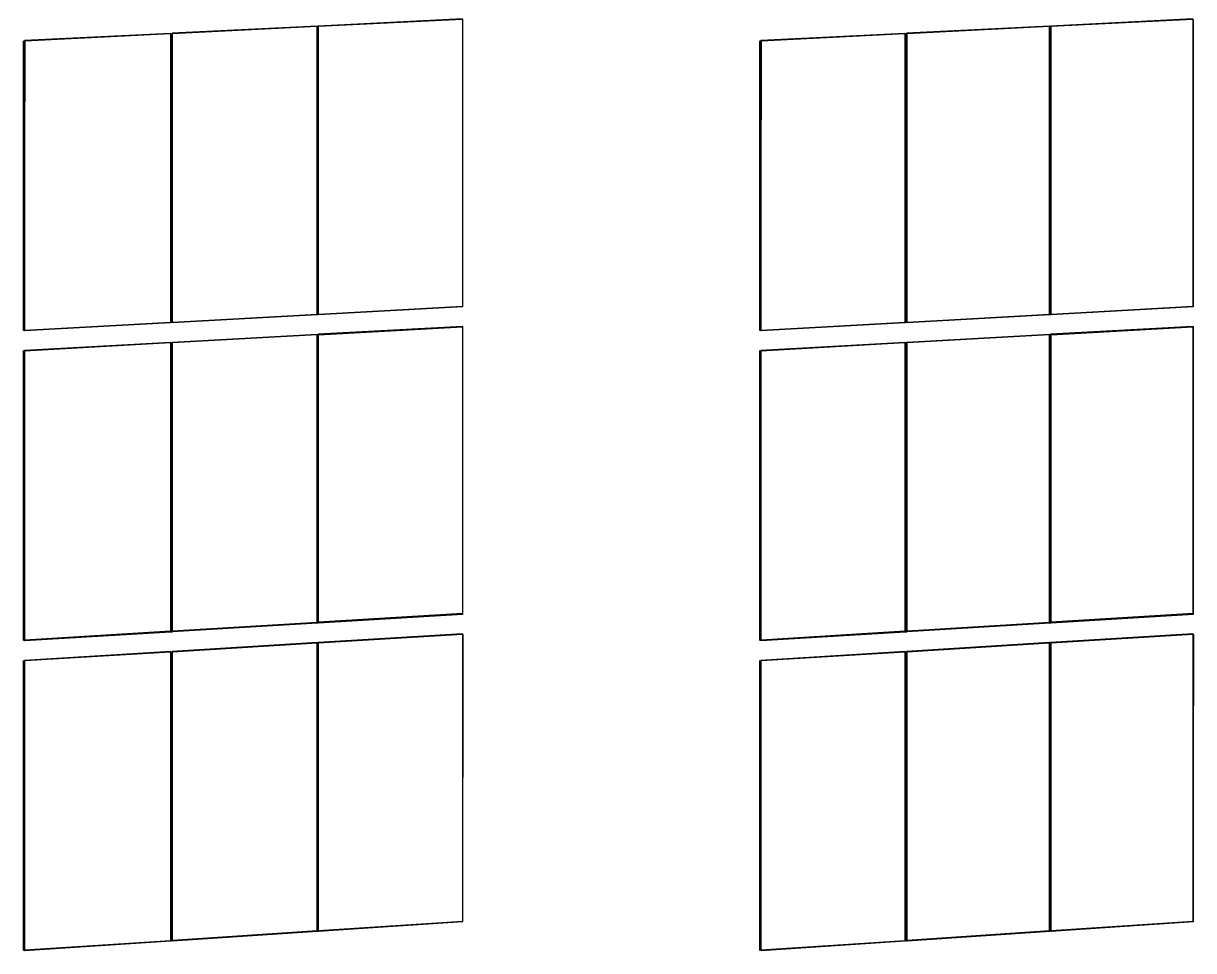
# Model space of a CAD drawing. Header units: inches. Extents: x -3457 to 3579, y -2730 to 2631.
# Drawn here: x -1633.7 to -1177.6, y -1433.9 to -1072.5 of the extents above; entities that cross this region are included whole.
import ezdxf

# ---------------------------------------------------------------- set-up
doc = ezdxf.new("R2010")
doc.units = ezdxf.units.IN
doc.header["$MEASUREMENT"] = 0

msp = doc.modelspace()

# ---------------------------------------------------------------- linework, layer by layer
for p, q in [((-1462.55, -1070.7), (-1518.82, -1073.5)), ((-1462.55, -1070.88), (-1518.64, -1073.67)), ((-1462.55, -1070.88), (-1462.55, -1182.69)), ((-1462.36, -1182.88), (-1462.36, -1070.87)), ((-1177.86, -1070.7), (-1233.39, -1073.5)), ((-1177.86, -1070.88), (-1233.16, -1073.67)), ((-1177.86, -1070.88), (-1177.86, -1182.69)), ((-1177.62, -1182.88), (-1177.62, -1070.87)), ((-1519.21, -1073.51), (-1575.69, -1076.32)), ((-1519.21, -1073.7), (-1575.51, -1076.49)), ((-1519.12, -1073.51), (-1519.21, -1073.51)), ((-1519.21, -1073.7), (-1519.21, -1073.51)), ((-1519.21, -1073.51), (-1519.12, -1073.6)), ((-1519.12, -1073.69), (-1519.21, -1073.7)), ((-1519.21, -1185.79), (-1519.21, -1073.7)), ((-1519.12, -1073.51), (-1519.12, -1073.6)), ((-1519.12, -1073.51), (-1518.93, -1073.68)), ((-1519.12, -1073.6), (-1519.03, -1073.69)), ((-1519.12, -1073.6), (-1519.12, -1073.69)), ((-1519.12, -1073.69), (-1519.12, -1185.79)), ((-1519.03, -1073.69), (-1519.12, -1073.69)), ((-1518.93, -1073.68), (-1519.03, -1073.69)), ((-1519.03, -1185.88), (-1519.03, -1073.69)), ((-1518.64, -1073.67), (-1518.93, -1073.68)), ((-1518.93, -1185.98), (-1518.93, -1073.68)), ((-1518.82, -1073.5), (-1518.82, -1185.77)), ((-1518.82, -1073.5), (-1518.64, -1073.67)), ((-1518.64, -1185.76), (-1518.64, -1073.67)), ((-1233.78, -1073.51), (-1289.5, -1076.32)), ((-1233.78, -1073.7), (-1289.28, -1076.49)), ((-1233.68, -1073.51), (-1233.78, -1073.51)), ((-1233.78, -1073.7), (-1233.78, -1073.51)), ((-1233.78, -1073.51), (-1233.68, -1073.58)), ((-1233.68, -1073.69), (-1233.78, -1073.7)), ((-1233.78, -1185.79), (-1233.78, -1073.7)), ((-1233.68, -1073.51), (-1233.68, -1073.58)), ((-1233.68, -1073.51), (-1233.45, -1073.68)), ((-1233.68, -1073.58), (-1233.55, -1073.69)), ((-1233.68, -1073.58), (-1233.68, -1073.69)), ((-1233.68, -1073.69), (-1233.68, -1185.79)), ((-1233.55, -1073.69), (-1233.68, -1073.69)), ((-1233.45, -1073.68), (-1233.55, -1073.69)), ((-1233.55, -1185.9), (-1233.55, -1073.69)), ((-1233.16, -1073.67), (-1233.45, -1073.68)), ((-1233.45, -1185.98), (-1233.45, -1073.68)), ((-1233.39, -1073.5), (-1233.39, -1185.77)), ((-1233.39, -1073.5), (-1233.16, -1073.67)), ((-1233.16, -1185.76), (-1233.16, -1073.67)), ((-1633.65, -1192.07), (-1633.65, -1079.2)), ((-1633.65, -1079.2), (-1633.48, -1079.37)), ((-1633.25, -1079.36), (-1633.48, -1079.37)), ((-1633.48, -1144.51), (-1633.25, -1079.36)), ((-1633.48, -1144.51), (-1633.48, -1079.37)), ((-1576.38, -1076.35), (-1633.25, -1079.18)), ((-1633.25, -1079.18), (-1633.09, -1079.35)), ((-1633.25, -1079.18), (-1633.25, -1079.36)), ((-1633.09, -1079.35), (-1633.25, -1079.36)), ((-1633.09, -1079.35), (-1633.25, -1126.93)), ((-1633.25, -1079.36), (-1633.25, -1126.93)), ((-1576.38, -1076.54), (-1633.09, -1079.35)), ((-1633.09, -1192.04), (-1633.09, -1079.35)), ((-1576.38, -1076.35), (-1576.38, -1076.54)), ((-1576.38, -1076.35), (-1576.21, -1076.53)), ((-1576.21, -1076.53), (-1576.38, -1076.54)), ((-1576.38, -1076.54), (-1576.38, -1188.93)), ((-1576.21, -1189.12), (-1576.21, -1076.53)), ((-1576.08, -1076.34), (-1575.9, -1076.51)), ((-1576.08, -1188.91), (-1576.08, -1076.34)), ((-1575.51, -1076.49), (-1575.9, -1076.51)), ((-1575.9, -1189.1), (-1575.9, -1076.51)), ((-1575.69, -1076.32), (-1575.51, -1076.49)), ((-1575.69, -1076.32), (-1575.69, -1188.89)), ((-1575.51, -1188.88), (-1575.51, -1076.49)), ((-1346.7, -1192.07), (-1346.7, -1079.2)), ((-1346.7, -1079.2), (-1346.48, -1079.37)), ((-1346.31, -1079.36), (-1346.48, -1079.37)), ((-1346.48, -1130.43), (-1346.31, -1079.36)), ((-1346.48, -1130.43), (-1346.48, -1079.37)), ((-1290.19, -1076.35), (-1346.31, -1079.18)), ((-1346.31, -1079.18), (-1346.09, -1079.35)), ((-1346.31, -1079.18), (-1346.31, -1079.36)), ((-1346.09, -1079.35), (-1346.31, -1079.36)), ((-1346.09, -1079.35), (-1346.31, -1141.01)), ((-1346.31, -1079.36), (-1346.31, -1141.01)), ((-1290.19, -1076.54), (-1346.09, -1079.35)), ((-1346.09, -1192.04), (-1346.09, -1079.35)), ((-1290.19, -1076.35), (-1290.19, -1076.54)), ((-1290.19, -1076.35), (-1289.97, -1076.53)), ((-1289.97, -1076.53), (-1290.19, -1076.54)), ((-1290.19, -1076.54), (-1290.19, -1188.93)), ((-1289.97, -1189.12), (-1289.97, -1076.53)), ((-1289.89, -1076.34), (-1289.67, -1076.51)), ((-1289.89, -1188.91), (-1289.89, -1076.34)), ((-1289.28, -1076.49), (-1289.67, -1076.51)), ((-1289.67, -1189.1), (-1289.67, -1076.51)), ((-1289.5, -1076.32), (-1289.28, -1076.49)), ((-1289.5, -1076.32), (-1289.5, -1188.89)), ((-1289.28, -1188.88), (-1289.28, -1076.49)), ((-1633.25, -1126.93), (-1633.48, -1192.06)), ((-1633.25, -1126.93), (-1633.25, -1192.05)), ((-1346.7, -1192.07), (-1346.48, -1130.43)), ((-1346.48, -1192.06), (-1346.48, -1130.43)), ((-1633.65, -1192.07), (-1633.48, -1144.51)), ((-1633.48, -1192.06), (-1633.48, -1144.51)), ((-1346.31, -1141.01), (-1346.48, -1192.06)), ((-1346.31, -1141.01), (-1346.31, -1192.05)), ((-1518.64, -1185.76), (-1462.55, -1182.69)), ((-1518.64, -1185.96), (-1462.36, -1182.88)), ((-1462.55, -1182.69), (-1462.36, -1182.88)), ((-1233.16, -1185.76), (-1177.86, -1182.69)), ((-1233.16, -1185.96), (-1177.62, -1182.88)), ((-1177.86, -1182.69), (-1177.62, -1182.88)), ((-1633.09, -1192.04), (-1576.38, -1188.93)), ((-1633.09, -1192.24), (-1576.21, -1189.12)), ((-1576.38, -1188.93), (-1576.08, -1188.91)), ((-1576.38, -1188.93), (-1576.21, -1189.12)), ((-1576.08, -1188.91), (-1575.69, -1188.89)), ((-1575.9, -1189.1), (-1576.08, -1188.91)), ((-1575.69, -1188.89), (-1575.51, -1188.88)), ((-1575.69, -1188.89), (-1575.51, -1189.08)), ((-1575.58, -1189.09), (-1575.51, -1189.08)), ((-1575.51, -1188.88), (-1519.21, -1185.79)), ((-1575.51, -1189.08), (-1519.03, -1185.98)), ((-1575.51, -1189.08), (-1575.51, -1188.88)), ((-1519.03, -1185.98), (-1519.21, -1185.79)), ((-1519.21, -1185.79), (-1519.12, -1185.79)), ((-1519.12, -1185.79), (-1518.82, -1185.77)), ((-1519.12, -1185.79), (-1519.03, -1185.88)), ((-1519.03, -1185.88), (-1518.93, -1185.98)), ((-1519.03, -1185.98), (-1519.03, -1185.88)), ((-1519.03, -1185.98), (-1518.93, -1185.98)), ((-1518.82, -1185.77), (-1518.64, -1185.76)), ((-1518.82, -1185.77), (-1518.64, -1185.96)), ((-1518.71, -1185.97), (-1518.64, -1185.96)), ((-1518.64, -1185.96), (-1518.64, -1185.76)), ((-1346.09, -1192.04), (-1290.19, -1188.93)), ((-1346.09, -1192.24), (-1289.97, -1189.12)), ((-1290.19, -1188.93), (-1289.89, -1188.91)), ((-1290.19, -1188.93), (-1289.97, -1189.12)), ((-1289.89, -1188.91), (-1289.5, -1188.89)), ((-1289.67, -1189.1), (-1289.89, -1188.91)), ((-1289.5, -1188.89), (-1289.28, -1188.88)), ((-1289.5, -1188.89), (-1289.28, -1189.08)), ((-1289.35, -1189.09), (-1289.28, -1189.08)), ((-1289.28, -1188.88), (-1233.78, -1185.79)), ((-1289.28, -1189.08), (-1233.55, -1185.98)), ((-1289.28, -1189.08), (-1289.28, -1188.88)), ((-1233.55, -1185.98), (-1233.78, -1185.79)), ((-1233.78, -1185.79), (-1233.68, -1185.79)), ((-1233.68, -1185.79), (-1233.39, -1185.77)), ((-1233.68, -1185.79), (-1233.55, -1185.9)), ((-1233.55, -1185.9), (-1233.45, -1185.98)), ((-1233.55, -1185.98), (-1233.55, -1185.9)), ((-1233.55, -1185.98), (-1233.45, -1185.98)), ((-1233.39, -1185.77), (-1233.16, -1185.76)), ((-1233.39, -1185.77), (-1233.16, -1185.96)), ((-1233.23, -1185.97), (-1233.16, -1185.96)), ((-1233.16, -1185.96), (-1233.16, -1185.76)), ((-1633.65, -1192.07), (-1633.48, -1192.06)), ((-1633.48, -1192.26), (-1633.65, -1192.07)), ((-1633.48, -1192.06), (-1633.25, -1192.05)), ((-1633.48, -1192.26), (-1633.48, -1192.06)), ((-1633.16, -1192.25), (-1633.48, -1192.26)), ((-1633.25, -1192.05), (-1633.09, -1192.04)), ((-1633.25, -1192.05), (-1633.09, -1192.24)), ((-1633.09, -1192.24), (-1633.16, -1192.25)), ((-1633.09, -1192.24), (-1633.09, -1192.04)), ((-1519.22, -1193.7), (-1575.69, -1196.82)), ((-1519.22, -1193.9), (-1575.51, -1197.01)), ((-1519.12, -1193.69), (-1519.22, -1193.7)), ((-1519.22, -1193.9), (-1519.22, -1193.7)), ((-1519.22, -1193.7), (-1519.12, -1193.8)), ((-1519.22, -1305.98), (-1519.22, -1193.9)), ((-1519.12, -1193.9), (-1519.22, -1193.9)), ((-1519.12, -1193.69), (-1518.94, -1193.89)), ((-1519.12, -1193.69), (-1519.12, -1193.8)), ((-1519.12, -1193.8), (-1519.03, -1193.89)), ((-1519.12, -1193.8), (-1519.12, -1193.9)), ((-1519.03, -1193.89), (-1519.12, -1193.9)), ((-1519.12, -1193.9), (-1519.12, -1305.97)), ((-1519.03, -1193.89), (-1518.94, -1193.89)), ((-1519.03, -1305.97), (-1519.03, -1193.89)), ((-1518.94, -1193.89), (-1518.83, -1193.88)), ((-1518.94, -1305.96), (-1518.94, -1193.89)), ((-1462.55, -1190.57), (-1518.83, -1193.68)), ((-1518.83, -1193.68), (-1518.64, -1193.87)), ((-1518.83, -1193.68), (-1518.83, -1193.88)), ((-1518.83, -1193.88), (-1518.64, -1193.87)), ((-1518.83, -1193.88), (-1518.83, -1305.95)), ((-1518.64, -1193.87), (-1462.55, -1190.77)), ((-1518.64, -1305.94), (-1518.64, -1193.87)), ((-1462.55, -1190.57), (-1462.36, -1190.76)), ((-1462.55, -1190.57), (-1462.55, -1190.77)), ((-1462.55, -1190.77), (-1462.36, -1190.76)), ((-1462.55, -1190.77), (-1462.55, -1302.55)), ((-1462.36, -1302.76), (-1462.36, -1190.76)), ((-1346.7, -1192.07), (-1346.48, -1192.06)), ((-1346.48, -1192.26), (-1346.7, -1192.07)), ((-1346.48, -1192.06), (-1346.31, -1192.05)), ((-1346.48, -1192.26), (-1346.48, -1192.06)), ((-1346.17, -1192.25), (-1346.48, -1192.26)), ((-1346.31, -1192.05), (-1346.09, -1192.04)), ((-1346.31, -1192.05), (-1346.09, -1192.24)), ((-1346.09, -1192.24), (-1346.17, -1192.25)), ((-1346.09, -1192.24), (-1346.09, -1192.04)), ((-1233.78, -1193.7), (-1289.5, -1196.82)), ((-1233.78, -1193.9), (-1289.28, -1197.01)), ((-1233.68, -1193.69), (-1233.78, -1193.7)), ((-1233.78, -1193.9), (-1233.78, -1193.7)), ((-1233.78, -1193.7), (-1233.68, -1193.78)), ((-1233.78, -1305.98), (-1233.78, -1193.9)), ((-1233.68, -1193.9), (-1233.78, -1193.9)), ((-1233.68, -1193.69), (-1233.45, -1193.89)), ((-1233.68, -1193.69), (-1233.68, -1193.78)), ((-1233.68, -1193.78), (-1233.55, -1193.89)), ((-1233.68, -1193.78), (-1233.68, -1193.9)), ((-1233.55, -1193.89), (-1233.68, -1193.9)), ((-1233.68, -1193.9), (-1233.68, -1305.97)), ((-1233.55, -1193.89), (-1233.45, -1193.89)), ((-1233.55, -1305.96), (-1233.55, -1193.89)), ((-1233.45, -1193.89), (-1233.39, -1193.88)), ((-1233.45, -1305.96), (-1233.45, -1193.89)), ((-1177.86, -1190.57), (-1233.39, -1193.68)), ((-1233.39, -1193.68), (-1233.16, -1193.87)), ((-1233.39, -1193.68), (-1233.39, -1193.88)), ((-1233.39, -1193.88), (-1233.16, -1193.87)), ((-1233.39, -1193.88), (-1233.39, -1305.95)), ((-1233.16, -1193.87), (-1177.86, -1190.77)), ((-1233.16, -1305.94), (-1233.16, -1193.87)), ((-1177.86, -1190.57), (-1177.63, -1190.76)), ((-1177.86, -1190.57), (-1177.86, -1190.77)), ((-1177.86, -1190.77), (-1177.63, -1190.76)), ((-1177.86, -1190.77), (-1177.86, -1302.55)), ((-1177.63, -1302.76), (-1177.63, -1190.76)), ((-1576.39, -1196.86), (-1633.25, -1200)), ((-1576.39, -1197.06), (-1633.09, -1200.19)), ((-1576.39, -1196.86), (-1576.39, -1197.06)), ((-1576.39, -1196.86), (-1576.21, -1197.05)), ((-1576.21, -1197.05), (-1576.39, -1197.06)), ((-1576.39, -1197.06), (-1576.39, -1309.43)), ((-1576.21, -1309.42), (-1576.21, -1197.05)), ((-1576.08, -1196.84), (-1575.91, -1197.03)), ((-1576.08, -1309.41), (-1576.08, -1196.84)), ((-1575.69, -1197.02), (-1575.91, -1197.03)), ((-1575.91, -1309.62), (-1575.91, -1197.03)), ((-1575.69, -1196.82), (-1575.51, -1197.01)), ((-1575.69, -1196.82), (-1575.69, -1197.02)), ((-1575.51, -1197.01), (-1575.69, -1197.02)), ((-1575.69, -1197.02), (-1575.69, -1309.39)), ((-1575.51, -1309.38), (-1575.51, -1197.01)), ((-1290.19, -1196.86), (-1346.31, -1200)), ((-1290.19, -1197.06), (-1346.1, -1200.19)), ((-1290.19, -1196.86), (-1290.19, -1197.06)), ((-1290.19, -1196.86), (-1289.97, -1197.05)), ((-1289.97, -1197.05), (-1290.19, -1197.06)), ((-1290.19, -1197.06), (-1290.19, -1309.43)), ((-1289.97, -1309.42), (-1289.97, -1197.05)), ((-1289.89, -1196.84), (-1289.67, -1197.03)), ((-1289.89, -1309.41), (-1289.89, -1196.84)), ((-1289.5, -1197.02), (-1289.67, -1197.03)), ((-1289.67, -1309.62), (-1289.67, -1197.03)), ((-1289.5, -1196.82), (-1289.28, -1197.01)), ((-1289.5, -1196.82), (-1289.5, -1197.02)), ((-1289.28, -1197.01), (-1289.5, -1197.02)), ((-1289.5, -1197.02), (-1289.5, -1309.39)), ((-1289.28, -1309.38), (-1289.28, -1197.01)), ((-1633.65, -1200.02), (-1633.48, -1200.21)), ((-1633.65, -1312.89), (-1633.65, -1200.02)), ((-1633.25, -1200.2), (-1633.48, -1200.21)), ((-1633.48, -1313.1), (-1633.48, -1200.21)), ((-1633.25, -1200), (-1633.09, -1200.19)), ((-1633.25, -1200), (-1633.25, -1200.2)), ((-1633.25, -1247.77), (-1633.09, -1200.19)), ((-1633.09, -1200.19), (-1633.25, -1200.2)), ((-1633.25, -1200.2), (-1633.25, -1247.77)), ((-1633.09, -1312.86), (-1633.09, -1200.19)), ((-1346.7, -1200.02), (-1346.49, -1200.21)), ((-1346.7, -1312.89), (-1346.7, -1200.02)), ((-1346.31, -1200.2), (-1346.49, -1200.21)), ((-1346.49, -1313.1), (-1346.49, -1200.21)), ((-1346.31, -1200), (-1346.1, -1200.19)), ((-1346.31, -1200), (-1346.31, -1200.2)), ((-1346.31, -1261.85), (-1346.1, -1200.19)), ((-1346.1, -1200.19), (-1346.31, -1200.2)), ((-1346.31, -1200.2), (-1346.31, -1261.85)), ((-1346.1, -1312.86), (-1346.1, -1200.19)), ((-1633.48, -1313.1), (-1633.25, -1247.77)), ((-1633.25, -1247.77), (-1633.25, -1312.87)), ((-1346.49, -1313.1), (-1346.31, -1261.85)), ((-1346.31, -1261.85), (-1346.31, -1312.87)), ((-1462.55, -1302.55), (-1518.64, -1305.94)), ((-1518.64, -1306.16), (-1462.36, -1302.76)), ((-1462.55, -1302.55), (-1462.36, -1302.76)), ((-1177.86, -1302.55), (-1233.16, -1305.94)), ((-1233.16, -1306.16), (-1177.63, -1302.76)), ((-1177.86, -1302.55), (-1177.63, -1302.76)), ((-1519.22, -1305.98), (-1575.51, -1309.38)), ((-1575.51, -1309.6), (-1519.03, -1306.19)), ((-1519.12, -1305.97), (-1519.22, -1305.98)), ((-1519.03, -1306.19), (-1519.22, -1305.98)), ((-1519.12, -1305.97), (-1519.03, -1306.07)), ((-1519.03, -1305.97), (-1519.12, -1305.97)), ((-1518.94, -1305.96), (-1519.03, -1305.97)), ((-1519.03, -1306.07), (-1519.03, -1305.97)), ((-1519.03, -1306.19), (-1519.03, -1306.07)), ((-1519.03, -1306.07), (-1518.94, -1306.18)), ((-1519.03, -1306.19), (-1518.94, -1306.18)), ((-1518.83, -1305.95), (-1518.94, -1305.96)), ((-1518.94, -1306.18), (-1518.94, -1305.96)), ((-1518.94, -1306.18), (-1518.64, -1306.16)), ((-1518.64, -1305.94), (-1518.83, -1305.95)), ((-1518.83, -1305.95), (-1518.64, -1306.16)), ((-1518.64, -1306.16), (-1518.64, -1305.94)), ((-1233.78, -1305.98), (-1289.28, -1309.38)), ((-1289.28, -1309.6), (-1233.55, -1306.19)), ((-1233.68, -1305.97), (-1233.78, -1305.98)), ((-1233.55, -1306.19), (-1233.78, -1305.98)), ((-1233.55, -1305.96), (-1233.68, -1305.97)), ((-1233.68, -1305.97), (-1233.55, -1306.1)), ((-1233.55, -1306.1), (-1233.55, -1305.96)), ((-1233.45, -1305.96), (-1233.55, -1305.96)), ((-1233.55, -1306.19), (-1233.55, -1306.1)), ((-1233.55, -1306.1), (-1233.45, -1306.18)), ((-1233.55, -1306.19), (-1233.45, -1306.18)), ((-1233.39, -1305.95), (-1233.45, -1305.96)), ((-1233.45, -1306.18), (-1233.45, -1305.96)), ((-1233.45, -1306.18), (-1233.16, -1306.16)), ((-1233.16, -1305.94), (-1233.39, -1305.95)), ((-1233.39, -1305.95), (-1233.16, -1306.16)), ((-1233.16, -1306.16), (-1233.16, -1305.94)), ((-1633.65, -1312.89), (-1633.25, -1312.87)), ((-1633.48, -1313.1), (-1633.65, -1312.89)), ((-1633.09, -1312.86), (-1633.25, -1312.87)), ((-1633.25, -1312.87), (-1633.09, -1313.08)), ((-1633.16, -1313.09), (-1633.09, -1313.08)), ((-1576.39, -1309.43), (-1633.09, -1312.86)), ((-1633.09, -1313.08), (-1576.21, -1309.64)), ((-1633.09, -1313.08), (-1633.09, -1312.86)), ((-1576.21, -1309.42), (-1576.39, -1309.43)), ((-1576.39, -1309.43), (-1576.21, -1309.64)), ((-1576.08, -1309.41), (-1576.21, -1309.42)), ((-1576.21, -1309.64), (-1576.21, -1309.42)), ((-1576.21, -1309.64), (-1575.91, -1309.62)), ((-1575.69, -1309.39), (-1576.08, -1309.41)), ((-1575.91, -1309.62), (-1576.08, -1309.41)), ((-1575.91, -1309.62), (-1575.59, -1309.61)), ((-1575.51, -1309.38), (-1575.69, -1309.39)), ((-1575.69, -1309.39), (-1575.51, -1309.6)), ((-1575.59, -1309.61), (-1575.51, -1309.6)), ((-1575.51, -1309.6), (-1575.51, -1309.38)), ((-1462.56, -1310.44), (-1518.83, -1313.86)), ((-1462.56, -1310.66), (-1518.64, -1314.07)), ((-1462.56, -1310.44), (-1462.36, -1310.65)), ((-1462.56, -1310.44), (-1462.56, -1310.66)), ((-1462.36, -1310.65), (-1462.56, -1422.42)), ((-1462.36, -1310.65), (-1462.56, -1310.66)), ((-1462.56, -1310.66), (-1462.56, -1422.42)), ((-1462.36, -1422.65), (-1462.36, -1310.65)), ((-1346.7, -1312.89), (-1346.31, -1312.87)), ((-1346.49, -1313.1), (-1346.7, -1312.89)), ((-1346.1, -1312.86), (-1346.31, -1312.87)), ((-1346.31, -1312.87), (-1346.1, -1313.08)), ((-1346.17, -1313.09), (-1346.1, -1313.08)), ((-1290.19, -1309.43), (-1346.1, -1312.86)), ((-1346.1, -1313.08), (-1289.97, -1309.64)), ((-1346.1, -1313.08), (-1346.1, -1312.86)), ((-1289.97, -1309.42), (-1290.19, -1309.43)), ((-1290.19, -1309.43), (-1289.97, -1309.64)), ((-1289.89, -1309.41), (-1289.97, -1309.42)), ((-1289.97, -1309.64), (-1289.97, -1309.42)), ((-1289.97, -1309.64), (-1289.67, -1309.62)), ((-1289.5, -1309.39), (-1289.89, -1309.41)), ((-1289.67, -1309.62), (-1289.89, -1309.41)), ((-1289.67, -1309.62), (-1289.35, -1309.61)), ((-1289.28, -1309.38), (-1289.5, -1309.39)), ((-1289.5, -1309.39), (-1289.28, -1309.6)), ((-1289.35, -1309.61), (-1289.28, -1309.6)), ((-1289.28, -1309.6), (-1289.28, -1309.38)), ((-1177.87, -1310.44), (-1233.39, -1313.86)), ((-1177.87, -1310.67), (-1233.16, -1314.07)), ((-1177.87, -1310.44), (-1177.63, -1310.65)), ((-1177.87, -1310.44), (-1177.87, -1310.67)), ((-1177.63, -1310.65), (-1177.87, -1422.42)), ((-1177.63, -1310.65), (-1177.87, -1310.67)), ((-1177.87, -1310.67), (-1177.87, -1422.42)), ((-1177.63, -1422.65), (-1177.63, -1310.65)), ((-1576.39, -1317.36), (-1633.26, -1320.82)), ((-1576.39, -1317.58), (-1633.09, -1321.03)), ((-1576.39, -1317.36), (-1576.21, -1317.57)), ((-1576.39, -1317.36), (-1576.39, -1317.58)), ((-1576.21, -1317.57), (-1576.39, -1317.58)), ((-1576.39, -1317.58), (-1576.39, -1429.94)), ((-1576.21, -1430.17), (-1576.21, -1317.57)), ((-1576.08, -1317.34), (-1575.91, -1317.55)), ((-1576.08, -1429.91), (-1576.08, -1317.34)), ((-1575.69, -1317.54), (-1575.91, -1317.55)), ((-1575.91, -1429.9), (-1575.91, -1317.55)), ((-1519.22, -1313.88), (-1575.69, -1317.32)), ((-1519.22, -1314.11), (-1575.69, -1317.32)), ((-1575.69, -1317.32), (-1575.52, -1317.53)), ((-1575.69, -1317.32), (-1575.69, -1317.54)), ((-1575.52, -1317.53), (-1575.69, -1317.54)), ((-1575.69, -1317.54), (-1575.69, -1429.89)), ((-1519.22, -1314.11), (-1575.52, -1317.53)), ((-1575.52, -1429.88), (-1575.52, -1317.53)), ((-1519.12, -1313.88), (-1519.22, -1313.88)), ((-1519.22, -1313.88), (-1519.12, -1313.99)), ((-1519.22, -1314.11), (-1519.22, -1313.88)), ((-1519.12, -1314.1), (-1519.22, -1314.11)), ((-1519.22, -1426.16), (-1519.22, -1314.11)), ((-1519.12, -1313.88), (-1519.12, -1313.99)), ((-1519.12, -1313.88), (-1518.94, -1314.09)), ((-1519.12, -1313.99), (-1519.03, -1314.09)), ((-1519.12, -1313.99), (-1519.12, -1314.1)), ((-1519.03, -1314.09), (-1519.12, -1314.1)), ((-1519.12, -1314.1), (-1519.12, -1426.16)), ((-1518.94, -1314.09), (-1519.03, -1314.09)), ((-1519.03, -1426.27), (-1519.03, -1314.09)), ((-1518.94, -1365.63), (-1519.03, -1314.09)), ((-1518.83, -1314.08), (-1518.94, -1314.09)), ((-1518.94, -1365.63), (-1518.94, -1314.09)), ((-1518.83, -1313.86), (-1518.64, -1314.07)), ((-1518.83, -1313.86), (-1518.83, -1314.08)), ((-1518.64, -1314.07), (-1518.83, -1314.08)), ((-1518.83, -1314.08), (-1518.83, -1426.14)), ((-1518.64, -1426.13), (-1518.64, -1314.07)), ((-1290.2, -1317.36), (-1346.31, -1320.82)), ((-1290.2, -1317.59), (-1346.1, -1321.03)), ((-1290.2, -1317.36), (-1289.97, -1317.57)), ((-1290.2, -1317.36), (-1290.2, -1317.59)), ((-1289.97, -1317.57), (-1290.2, -1317.59)), ((-1290.2, -1317.59), (-1290.2, -1429.94)), ((-1289.97, -1430.17), (-1289.97, -1317.57)), ((-1289.89, -1317.34), (-1289.67, -1317.55)), ((-1289.89, -1429.91), (-1289.89, -1317.34)), ((-1289.51, -1317.54), (-1289.67, -1317.55)), ((-1289.67, -1429.9), (-1289.67, -1317.55)), ((-1233.78, -1313.88), (-1289.51, -1317.32)), ((-1233.78, -1314.11), (-1289.51, -1317.32)), ((-1289.51, -1317.32), (-1289.29, -1317.53)), ((-1289.51, -1317.32), (-1289.51, -1317.54)), ((-1289.29, -1317.53), (-1289.51, -1317.54)), ((-1289.51, -1317.54), (-1289.51, -1429.89)), ((-1233.78, -1314.11), (-1289.29, -1317.53)), ((-1289.29, -1429.87), (-1289.29, -1317.53)), ((-1233.69, -1313.88), (-1233.78, -1313.88)), ((-1233.78, -1313.88), (-1233.69, -1313.97)), ((-1233.78, -1314.11), (-1233.78, -1313.88)), ((-1233.69, -1314.1), (-1233.78, -1314.11)), ((-1233.78, -1426.16), (-1233.78, -1314.11)), ((-1233.69, -1313.88), (-1233.69, -1313.97)), ((-1233.69, -1313.88), (-1233.46, -1314.09)), ((-1233.69, -1313.97), (-1233.55, -1314.09)), ((-1233.69, -1313.97), (-1233.69, -1314.1)), ((-1233.55, -1314.09), (-1233.69, -1314.1)), ((-1233.69, -1314.1), (-1233.69, -1426.16)), ((-1233.46, -1314.09), (-1233.55, -1314.09)), ((-1233.55, -1426.29), (-1233.55, -1314.09)), ((-1233.46, -1381.63), (-1233.55, -1314.09)), ((-1233.46, -1381.63), (-1233.46, -1314.09)), ((-1233.39, -1314.09), (-1233.46, -1314.09)), ((-1233.39, -1313.86), (-1233.16, -1314.07)), ((-1233.39, -1313.86), (-1233.39, -1314.09)), ((-1233.16, -1314.07), (-1233.39, -1314.09)), ((-1233.39, -1314.09), (-1233.39, -1426.14)), ((-1233.16, -1426.12), (-1233.16, -1314.07)), ((-1633.65, -1433.71), (-1633.65, -1320.84)), ((-1633.65, -1320.84), (-1633.49, -1321.05)), ((-1633.26, -1321.04), (-1633.49, -1321.05)), ((-1633.49, -1433.94), (-1633.49, -1321.05)), ((-1633.26, -1320.82), (-1633.09, -1321.03)), ((-1633.26, -1320.82), (-1633.26, -1321.04)), ((-1633.26, -1368.61), (-1633.09, -1321.03)), ((-1633.09, -1321.03), (-1633.26, -1321.04)), ((-1633.26, -1321.04), (-1633.26, -1368.61)), ((-1633.09, -1433.68), (-1633.09, -1321.03)), ((-1346.7, -1433.71), (-1346.7, -1320.84)), ((-1346.7, -1320.84), (-1346.49, -1321.05)), ((-1346.31, -1321.04), (-1346.49, -1321.05)), ((-1346.49, -1433.94), (-1346.49, -1321.05)), ((-1346.31, -1320.82), (-1346.1, -1321.03)), ((-1346.31, -1320.82), (-1346.31, -1321.04)), ((-1346.31, -1382.69), (-1346.1, -1321.03)), ((-1346.1, -1321.03), (-1346.31, -1321.04)), ((-1346.31, -1321.04), (-1346.31, -1382.69)), ((-1346.1, -1433.67), (-1346.1, -1321.03)), ((-1518.94, -1426.39), (-1518.94, -1365.63)), ((-1518.83, -1426.14), (-1518.94, -1365.63)), ((-1633.49, -1433.94), (-1633.26, -1368.61)), ((-1633.26, -1368.61), (-1633.26, -1433.69)), ((-1233.46, -1426.39), (-1233.46, -1381.63)), ((-1233.39, -1426.14), (-1233.46, -1381.63)), ((-1346.49, -1433.94), (-1346.31, -1382.69)), ((-1346.31, -1382.69), (-1346.31, -1433.69)), ((-1518.64, -1426.13), (-1462.56, -1422.42)), ((-1518.64, -1426.37), (-1462.36, -1422.65)), ((-1462.56, -1422.42), (-1462.36, -1422.65)), ((-1233.16, -1426.12), (-1177.87, -1422.42)), ((-1233.16, -1426.37), (-1177.63, -1422.65)), ((-1177.87, -1422.42), (-1177.63, -1422.65)), ((-1575.52, -1429.88), (-1519.22, -1426.16)), ((-1575.52, -1430.12), (-1519.03, -1426.39)), ((-1519.03, -1426.39), (-1519.22, -1426.16)), ((-1519.22, -1426.16), (-1519.12, -1426.16)), ((-1519.12, -1426.16), (-1518.83, -1426.14)), ((-1519.12, -1426.16), (-1519.03, -1426.27)), ((-1519.03, -1426.27), (-1518.94, -1426.39)), ((-1519.03, -1426.39), (-1519.03, -1426.27)), ((-1519.03, -1426.39), (-1518.94, -1426.39)), ((-1518.83, -1426.14), (-1518.64, -1426.13)), ((-1518.83, -1426.14), (-1518.64, -1426.37)), ((-1518.72, -1426.37), (-1518.64, -1426.37)), ((-1518.64, -1426.37), (-1518.64, -1426.13)), ((-1289.29, -1429.87), (-1233.78, -1426.16)), ((-1289.29, -1430.12), (-1233.55, -1426.39)), ((-1233.55, -1426.39), (-1233.78, -1426.16)), ((-1233.78, -1426.16), (-1233.69, -1426.16)), ((-1233.69, -1426.16), (-1233.39, -1426.14)), ((-1233.69, -1426.16), (-1233.55, -1426.29)), ((-1233.55, -1426.29), (-1233.46, -1426.39)), ((-1233.55, -1426.39), (-1233.55, -1426.29)), ((-1233.55, -1426.39), (-1233.46, -1426.39)), ((-1233.39, -1426.14), (-1233.16, -1426.12)), ((-1233.39, -1426.14), (-1233.16, -1426.37)), ((-1233.24, -1426.37), (-1233.16, -1426.37)), ((-1233.16, -1426.37), (-1233.16, -1426.12)), ((-1633.09, -1433.68), (-1576.39, -1429.94)), ((-1633.09, -1433.92), (-1576.21, -1430.17)), ((-1576.39, -1429.94), (-1576.08, -1429.91)), ((-1576.39, -1429.94), (-1576.21, -1430.17)), ((-1576.08, -1429.91), (-1575.91, -1429.9)), ((-1575.91, -1430.14), (-1576.08, -1429.91)), ((-1575.91, -1430.14), (-1575.69, -1429.89)), ((-1575.91, -1429.9), (-1575.69, -1429.89)), ((-1575.91, -1430.14), (-1575.91, -1429.9)), ((-1575.91, -1430.14), (-1575.59, -1430.12)), ((-1575.69, -1429.89), (-1575.52, -1429.88)), ((-1575.69, -1429.89), (-1575.52, -1430.12)), ((-1575.59, -1430.12), (-1575.52, -1430.12)), ((-1575.52, -1430.12), (-1575.52, -1429.88)), ((-1346.1, -1433.67), (-1290.2, -1429.94)), ((-1346.1, -1433.92), (-1289.97, -1430.17)), ((-1290.2, -1429.94), (-1289.89, -1429.91)), ((-1290.2, -1429.94), (-1289.97, -1430.17)), ((-1289.89, -1429.91), (-1289.67, -1429.9)), ((-1289.67, -1430.14), (-1289.89, -1429.91)), ((-1289.67, -1430.14), (-1289.51, -1429.89)), ((-1289.67, -1429.9), (-1289.51, -1429.89)), ((-1289.67, -1430.14), (-1289.67, -1429.9)), ((-1289.67, -1430.14), (-1289.36, -1430.12)), ((-1289.51, -1429.89), (-1289.29, -1429.87)), ((-1289.51, -1429.89), (-1289.29, -1430.12)), ((-1289.36, -1430.12), (-1289.29, -1430.12)), ((-1289.29, -1430.12), (-1289.29, -1429.87)), ((-1633.65, -1433.71), (-1633.26, -1433.69)), ((-1633.49, -1433.94), (-1633.65, -1433.71)), ((-1633.26, -1433.69), (-1633.09, -1433.68)), ((-1633.26, -1433.69), (-1633.09, -1433.92)), ((-1633.16, -1433.92), (-1633.09, -1433.92)), ((-1633.09, -1433.92), (-1633.09, -1433.68)), ((-1346.7, -1433.71), (-1346.31, -1433.69)), ((-1346.49, -1433.94), (-1346.7, -1433.71)), ((-1346.31, -1433.69), (-1346.1, -1433.67)), ((-1346.31, -1433.69), (-1346.1, -1433.92)), ((-1346.17, -1433.92), (-1346.1, -1433.92)), ((-1346.1, -1433.92), (-1346.1, -1433.67))]:
    msp.add_line(p, q)

doc.saveas('drawing.dxf')
